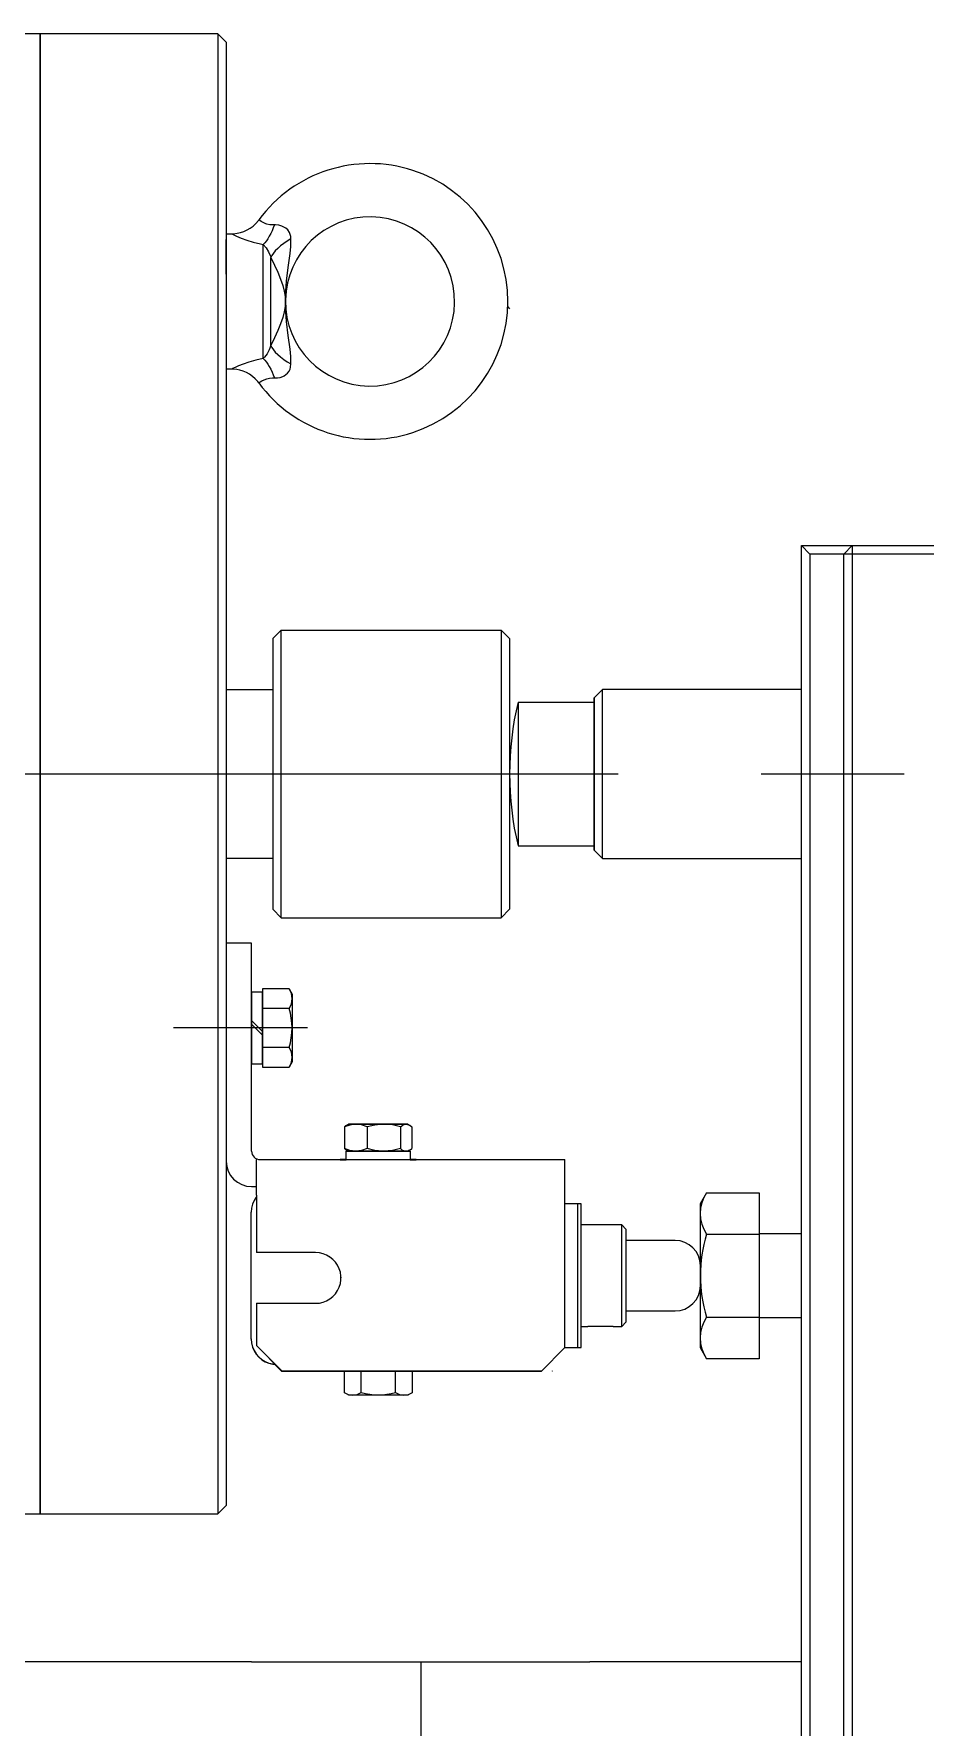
# Model space of a CAD drawing. Extents: x 4154 to 4364, y 2392 to 2546.
# Drawn here: x 4213.46 to 4221.76, y 2457.64 to 2473.43 of the extents above; entities that cross this region are included whole.
import ezdxf

# ---------------------------------------------------------------- set-up
doc = ezdxf.new("R2010")
doc.units = 0
doc.header["$LTSCALE"] = 1.5
doc.header["$MEASUREMENT"] = 0
doc.linetypes.add('CENTER', pattern=[10.16, 6.35, -1.27, 1.27, -1.27])
doc.layers.get('0').update_dxf_attribs({"color": 2})
doc.layers.add('SL', color=7, linetype='Continuous')

msp = doc.modelspace()

# ---------------------------------------------------------------- linework, layer by layer
at = {"color": 7, "linetype": 'Continuous', "lineweight": 15}
for p, q in [((4213.51479, 2473.42722), (4211.38607, 2473.42722)), ((4215.17045, 2473.42722), (4213.51479, 2473.42722)), ((4213.51479, 2466.5286), (4213.51479, 2473.42722)), ((4213.51479, 2473.42722), (4213.51479, 2459.62999)), ((4215.2493, 2473.34838), (4215.17045, 2473.42722)), ((4215.17045, 2473.42722), (4215.17045, 2459.62999)), ((4215.2493, 2473.34838), (4215.2493, 2459.70883)), ((4215.49949, 2471.63571), (4215.52635, 2471.66066)), ((4215.52635, 2471.66066), (4215.5496, 2471.68784)), ((4215.5496, 2471.68784), (4215.55281, 2471.69258)), ((4215.55447, 2471.69142), (4215.55364, 2471.69202)), ((4215.56135, 2471.68646), (4215.55447, 2471.69142)), ((4215.57411, 2471.67818), (4215.56135, 2471.68646)), ((4215.59326, 2471.66766), (4215.57411, 2471.67818)), ((4215.61897, 2471.65708), (4215.59326, 2471.66766)), ((4215.62813, 2471.65422), (4215.61897, 2471.65708)), ((4215.65436, 2471.64849), (4215.62813, 2471.65422)), ((4215.68358, 2471.64583), (4215.65436, 2471.64849)), ((4215.69869, 2471.64587), (4215.68358, 2471.64583)), ((4215.69869, 2471.64587), (4215.68801, 2471.6177)), ((4215.71014, 2471.6459), (4215.69869, 2471.64587)), ((4215.73924, 2471.64296), (4215.71014, 2471.6459)), ((4215.2493, 2471.56353), (4215.29952, 2471.56353)), ((4215.2493, 2471.1858), (4215.2493, 2471.51056)), ((4215.29952, 2471.56311), (4215.29907, 2471.56334)), ((4215.29907, 2471.56334), (4215.30191, 2471.56194)), ((4215.29951, 2471.56391), (4215.31876, 2471.56416)), ((4215.30191, 2471.56194), (4215.31319, 2471.55646)), ((4215.31319, 2471.55646), (4215.33194, 2471.54768)), ((4215.31876, 2471.56416), (4215.35082, 2471.56786)), ((4215.33194, 2471.54768), (4215.34591, 2471.54138)), ((4215.34591, 2471.54138), (4215.38886, 2471.52336)), ((4215.35082, 2471.56786), (4215.38271, 2471.57492)), ((4215.38271, 2471.57492), (4215.41394, 2471.58534)), ((4215.38886, 2471.52336), (4215.44157, 2471.5039)), ((4215.41394, 2471.58534), (4215.44408, 2471.59904)), ((4215.44157, 2471.5039), (4215.50194, 2471.48523)), ((4215.44408, 2471.59904), (4215.47272, 2471.61589)), ((4215.47272, 2471.61589), (4215.49949, 2471.63571)), ((4215.62371, 2471.49759), (4215.60953, 2471.47931)), ((4215.63763, 2471.51806), (4215.62371, 2471.49759)), ((4215.65114, 2471.54053), (4215.63763, 2471.51806)), ((4215.66412, 2471.56478), (4215.65114, 2471.54053)), ((4215.67645, 2471.59059), (4215.66412, 2471.56478)), ((4215.68801, 2471.6177), (4215.67645, 2471.59059)), ((4215.76801, 2471.63528), (4215.73924, 2471.64296)), ((4215.7876, 2471.62662), (4215.76801, 2471.63528)), ((4215.81778, 2471.49433), (4215.78522, 2471.47241)), ((4215.80658, 2471.61447), (4215.7876, 2471.62662)), ((4215.82315, 2471.59922), (4215.80658, 2471.61447)), ((4215.85264, 2471.51527), (4215.81778, 2471.49433)), ((4215.84009, 2471.57409), (4215.82315, 2471.59922)), ((4215.85098, 2471.53819), (4215.84009, 2471.57409)), ((4215.85056, 2471.4462), (4215.85264, 2471.51527)), ((4215.85264, 2471.51527), (4215.85098, 2471.53819)), ((4215.50194, 2471.48523), (4215.56764, 2471.46899)), ((4215.56764, 2471.46899), (4215.59521, 2471.46339)), ((4215.60953, 2471.47931), (4215.59521, 2471.46339)), ((4215.59521, 2470.4022), (4215.59521, 2471.46339)), ((4215.59521, 2471.46339), (4215.62124, 2471.43368)), ((4215.62124, 2471.43368), (4215.64484, 2471.39638)), ((4215.64484, 2471.39638), (4215.66242, 2471.35502)), ((4215.66242, 2471.35502), (4215.66611, 2471.34223)), ((4215.67495, 2471.36183), (4215.66611, 2471.34223)), ((4215.66611, 2470.52336), (4215.66611, 2471.34223)), ((4215.66611, 2471.34223), (4215.70003, 2471.27117)), ((4215.68859, 2471.38277), (4215.67495, 2471.36183)), ((4215.70679, 2471.40469), (4215.68859, 2471.38277)), ((4215.72923, 2471.42719), (4215.70679, 2471.40469)), ((4215.75553, 2471.4499), (4215.72923, 2471.42719)), ((4215.78522, 2471.47241), (4215.75553, 2471.4499)), ((4215.82796, 2471.24948), (4215.84467, 2471.37854)), ((4215.84467, 2471.37854), (4215.85056, 2471.4462)), ((4215.70003, 2471.27117), (4215.72987, 2471.20462)), ((4215.72987, 2471.20462), (4215.75566, 2471.14108)), ((4215.81157, 2471.12091), (4215.82796, 2471.24948)), ((4215.75566, 2471.14108), (4215.77597, 2471.08234)), ((4215.77597, 2471.08234), (4215.79041, 2471.02799)), ((4215.79041, 2471.02799), (4215.79843, 2470.98016)), ((4215.80119, 2470.93478), (4215.80401, 2471.02927)), ((4215.80401, 2471.02927), (4215.81157, 2471.12091)), ((4215.79843, 2470.88543), (4215.79041, 2470.8376)), ((4215.79843, 2470.98016), (4215.80111, 2470.94079)), ((4215.80111, 2470.9248), (4215.79843, 2470.88543)), ((4215.80111, 2470.94079), (4215.80118, 2470.93349)), ((4215.80118, 2470.9321), (4215.80111, 2470.9248)), ((4215.80118, 2470.93279), (4215.80119, 2470.93478)), ((4215.80118, 2470.93349), (4215.80118, 2470.93279)), ((4215.80118, 2470.93279), (4215.80118, 2470.9321)), ((4215.80119, 2470.93081), (4215.80118, 2470.93279)), ((4215.80401, 2470.83632), (4215.80119, 2470.93081)), ((4217.87369, 2470.88166), (4217.89048, 2470.86488)), ((4215.75566, 2470.72451), (4215.72987, 2470.66097)), ((4215.77597, 2470.78324), (4215.75566, 2470.72451)), ((4215.79041, 2470.8376), (4215.77597, 2470.78324)), ((4215.81157, 2470.74468), (4215.80401, 2470.83632)), ((4215.82796, 2470.6161), (4215.81157, 2470.74468)), ((4215.70003, 2470.59441), (4215.66611, 2470.52336)), ((4215.72987, 2470.66097), (4215.70003, 2470.59441)), ((4215.84467, 2470.48704), (4215.82796, 2470.6161)), ((4215.52477, 2470.38646), (4215.45944, 2470.36761)), ((4215.59521, 2470.4022), (4215.52477, 2470.38646)), ((4215.60538, 2470.41262), (4215.59521, 2470.4022)), ((4215.59521, 2470.4022), (4215.60953, 2470.38628)), ((4215.62961, 2470.44376), (4215.60538, 2470.41262)), ((4215.60953, 2470.38628), (4215.62371, 2470.368)), ((4215.65075, 2470.48102), (4215.62961, 2470.44376)), ((4215.66611, 2470.52336), (4215.65075, 2470.48102)), ((4215.66611, 2470.52336), (4215.67495, 2470.50376)), ((4215.67495, 2470.50376), (4215.68859, 2470.48282)), ((4215.68859, 2470.48282), (4215.70679, 2470.4609)), ((4215.70679, 2470.4609), (4215.72923, 2470.43839)), ((4215.72923, 2470.43839), (4215.75553, 2470.41569)), ((4215.75553, 2470.41569), (4215.78522, 2470.39318)), ((4215.78522, 2470.39318), (4215.81778, 2470.37126)), ((4215.85056, 2470.41939), (4215.84467, 2470.48704)), ((4215.85264, 2470.35032), (4215.85056, 2470.41939)), ((4215.29952, 2470.30206), (4215.2493, 2470.30206)), ((4215.31758, 2470.3015), (4215.29951, 2470.30175)), ((4215.30049, 2470.30296), (4215.29952, 2470.30247)), ((4215.30929, 2470.30724), (4215.30049, 2470.30296)), ((4215.33143, 2470.31767), (4215.30929, 2470.30724)), ((4215.34726, 2470.2983), (4215.31758, 2470.3015)), ((4215.36393, 2470.33202), (4215.33143, 2470.31767)), ((4215.37729, 2470.29211), (4215.34726, 2470.2983)), ((4215.40789, 2470.34959), (4215.36393, 2470.33202)), ((4215.40731, 2470.28277), (4215.37729, 2470.29211)), ((4215.43693, 2470.27015), (4215.40731, 2470.28277)), ((4215.45944, 2470.36761), (4215.40789, 2470.34959)), ((4215.46576, 2470.25418), (4215.43693, 2470.27015)), ((4215.49337, 2470.2348), (4215.46576, 2470.25418)), ((4215.51934, 2470.21202), (4215.49337, 2470.2348)), ((4215.62371, 2470.368), (4215.63763, 2470.34752)), ((4215.63763, 2470.34752), (4215.65114, 2470.32506)), ((4215.65114, 2470.32506), (4215.66412, 2470.3008)), ((4215.66412, 2470.3008), (4215.67645, 2470.275)), ((4215.67645, 2470.275), (4215.68801, 2470.24789)), ((4215.68801, 2470.24789), (4215.69869, 2470.21972)), ((4215.7265, 2470.22079), (4215.75128, 2470.22521)), ((4215.75128, 2470.22521), (4215.77553, 2470.23326)), ((4215.77553, 2470.23326), (4215.78876, 2470.23959)), ((4215.78876, 2470.23959), (4215.82059, 2470.2636)), ((4215.81778, 2470.37126), (4215.85264, 2470.35032)), ((4215.82059, 2470.2636), (4215.83463, 2470.28166)), ((4215.83463, 2470.28166), (4215.84399, 2470.3005)), ((4215.84399, 2470.3005), (4215.84979, 2470.32053)), ((4215.84979, 2470.32053), (4215.85264, 2470.35032)), ((4215.54322, 2470.18585), (4215.51934, 2470.21202)), ((4215.55263, 2470.17284), (4215.54322, 2470.18585)), ((4215.5533, 2470.17333), (4215.55773, 2470.17654)), ((4215.55364, 2470.17357), (4215.5533, 2470.17333)), ((4215.55773, 2470.17654), (4215.56731, 2470.18314)), ((4215.56731, 2470.18314), (4215.58232, 2470.1922)), ((4215.58232, 2470.1922), (4215.60229, 2470.20208)), ((4215.60229, 2470.20208), (4215.62772, 2470.21126)), ((4215.62772, 2470.21126), (4215.65231, 2470.21678)), ((4215.65231, 2470.21678), (4215.67962, 2470.21962)), ((4215.67962, 2470.21962), (4215.69869, 2470.21972)), ((4215.69869, 2470.21972), (4215.7265, 2470.22079)), ((4215.68292, 2467.79007), (4215.76176, 2467.86891)), ((4215.76176, 2465.1883), (4215.76176, 2467.86891)), ((4215.76176, 2467.86891), (4217.81164, 2467.86891)), ((4217.81164, 2467.86891), (4217.81164, 2465.1883)), ((4215.68292, 2467.79007), (4215.68292, 2465.26714)), ((4217.89048, 2467.79007), (4217.89048, 2465.26714)), ((4215.2493, 2467.31702), (4215.68292, 2467.31702)), ((4215.2493, 2467.31702), (4215.68292, 2467.31702)), ((4217.89048, 2467.23818), (4217.89048, 2465.81903)), ((4218.75774, 2467.31702), (4218.67889, 2467.23818)), ((4218.67889, 2467.23818), (4218.67889, 2465.81903)), ((4218.75774, 2465.74019), (4218.75774, 2467.31702)), ((4217.96932, 2467.19875), (4218.67889, 2467.19875)), ((4217.96932, 2467.19875), (4217.96932, 2465.85845)), ((4213.51479, 2459.62999), (4213.51479, 2466.5286)), ((4217.96932, 2465.85845), (4218.67889, 2465.85845)), ((4218.75774, 2465.74019), (4218.67889, 2465.81903)), ((4215.68292, 2465.74019), (4215.2493, 2465.74019)), ((4215.68292, 2465.74019), (4215.2493, 2465.74019)), ((4215.76176, 2465.1883), (4215.68292, 2465.26714)), ((4215.76176, 2465.1883), (4217.81164, 2465.1883)), ((4217.89048, 2465.26714), (4217.81164, 2465.1883)), ((4215.48582, 2464.95211), (4215.2493, 2464.95211)), ((4215.48582, 2463.01258), (4215.48582, 2464.95211)), ((4215.58831, 2464.4955), (4215.48582, 2464.4955)), ((4215.48582, 2464.4955), (4215.48582, 2463.82534)), ((4215.58831, 2464.52458), (4215.58831, 2463.79626)), ((4215.83607, 2464.52458), (4215.58831, 2464.52458)), ((4215.58831, 2463.82534), (4215.58831, 2464.4955)), ((4215.83607, 2464.52458), (4215.86426, 2464.47578)), ((4215.86426, 2464.47578), (4215.86426, 2463.84505)), ((4215.58831, 2464.12625), (4215.48582, 2464.22875)), ((4215.83607, 2464.34251), (4215.58831, 2464.34251)), ((4215.58831, 2464.09209), (4215.48582, 2464.19458)), ((4215.83607, 2463.97833), (4215.58831, 2463.97833)), ((4215.48582, 2463.82534), (4215.58831, 2463.82534)), ((4215.58831, 2463.79626), (4215.83607, 2463.79626)), ((4215.86426, 2463.84505), (4215.83607, 2463.79626)), ((4216.40119, 2463.25588), (4216.35273, 2463.23873)), ((4216.35273, 2463.24027), (4216.36585, 2463.25069)), ((4216.35273, 2463.23873), (4216.36585, 2463.24921)), ((4216.35273, 2463.23873), (4216.35273, 2463.03573)), ((4216.36585, 2463.25069), (4216.385, 2463.26109)), ((4216.36585, 2463.24921), (4216.37396, 2463.25365)), ((4216.37353, 2463.2556), (4216.38958, 2463.26487)), ((4216.37378, 2463.2543), (4216.38958, 2463.26342)), ((4216.385, 2463.26109), (4216.3858, 2463.26124)), ((4216.39009, 2463.26488), (4216.39464, 2463.26491)), ((4216.39026, 2463.26485), (4216.39009, 2463.26488)), ((4216.39009, 2463.26341), (4216.39026, 2463.26344)), ((4216.39464, 2463.26339), (4216.39009, 2463.26341)), ((4216.39514, 2463.26483), (4216.39026, 2463.26485)), ((4216.39026, 2463.26344), (4216.39514, 2463.26346)), ((4216.39464, 2463.26491), (4216.40382, 2463.26493)), ((4216.40382, 2463.26336), (4216.39464, 2463.26339)), ((4216.40464, 2463.2648), (4216.39514, 2463.26483)), ((4216.39514, 2463.26346), (4216.40464, 2463.26349)), ((4216.39756, 2463.26347), (4216.40464, 2463.2648)), ((4216.4498, 2463.26317), (4216.40119, 2463.25588)), ((4216.40382, 2463.26493), (4216.41748, 2463.26496)), ((4216.41748, 2463.26334), (4216.40382, 2463.26336)), ((4216.40464, 2463.2648), (4216.41391, 2463.2635)), ((4216.4186, 2463.26478), (4216.40464, 2463.2648)), ((4216.40464, 2463.26349), (4216.4186, 2463.26351)), ((4216.41748, 2463.26496), (4216.43539, 2463.26498)), ((4216.43539, 2463.26331), (4216.41748, 2463.26334)), ((4216.4368, 2463.26476), (4216.4186, 2463.26478)), ((4216.4186, 2463.26351), (4216.4368, 2463.26353)), ((4216.43539, 2463.26498), (4216.45723, 2463.265)), ((4216.45723, 2463.26329), (4216.43539, 2463.26331)), ((4216.4589, 2463.26474), (4216.4368, 2463.26476)), ((4216.4368, 2463.26353), (4216.4589, 2463.26356)), ((4216.45723, 2463.26329), (4216.4498, 2463.26317)), ((4216.45723, 2463.265), (4216.48263, 2463.26502)), ((4216.48263, 2463.26327), (4216.45723, 2463.26329)), ((4216.51053, 2463.25648), (4216.45723, 2463.26329)), ((4216.48454, 2463.26472), (4216.4589, 2463.26474)), ((4216.4589, 2463.26356), (4216.48454, 2463.26357)), ((4216.48263, 2463.26502), (4216.51117, 2463.26503)), ((4216.51117, 2463.26326), (4216.48263, 2463.26327)), ((4216.51328, 2463.2647), (4216.48454, 2463.26472)), ((4216.48454, 2463.26357), (4216.51328, 2463.26359)), ((4216.50796, 2463.26487), (4216.51173, 2463.26489)), ((4216.50955, 2463.26485), (4216.50796, 2463.26487)), ((4216.50796, 2463.26342), (4216.50955, 2463.26344)), ((4216.51173, 2463.2634), (4216.50796, 2463.26342)), ((4216.50912, 2463.26488), (4216.5081, 2463.26486)), ((4216.5081, 2463.26486), (4216.51244, 2463.26484)), ((4216.51244, 2463.26345), (4216.5081, 2463.26343)), ((4216.5081, 2463.26343), (4216.50912, 2463.26341)), ((4216.51547, 2463.2649), (4216.50912, 2463.26488)), ((4216.50912, 2463.26341), (4216.51547, 2463.26339)), ((4216.51645, 2463.26483), (4216.50955, 2463.26485)), ((4216.50955, 2463.26344), (4216.51645, 2463.26346)), ((4216.56172, 2463.23856), (4216.51053, 2463.25648)), ((4216.51117, 2463.26503), (4216.54234, 2463.26505)), ((4216.54234, 2463.26325), (4216.51117, 2463.26326)), ((4216.51173, 2463.26489), (4216.52075, 2463.26491)), ((4216.52075, 2463.26338), (4216.51173, 2463.2634)), ((4216.51244, 2463.26484), (4216.522, 2463.26482)), ((4216.522, 2463.26347), (4216.51244, 2463.26345)), ((4216.54462, 2463.26469), (4216.51328, 2463.2647)), ((4216.51328, 2463.26359), (4216.54462, 2463.2636)), ((4216.52693, 2463.26492), (4216.51547, 2463.2649)), ((4216.51547, 2463.26339), (4216.52693, 2463.26337)), ((4216.52843, 2463.26481), (4216.51645, 2463.26483)), ((4216.51645, 2463.26346), (4216.52843, 2463.26348)), ((4216.52075, 2463.26491), (4216.53469, 2463.26493)), ((4216.53469, 2463.26336), (4216.52075, 2463.26338)), ((4216.522, 2463.26482), (4216.53644, 2463.2648)), ((4216.53644, 2463.26349), (4216.522, 2463.26347)), ((4216.5431, 2463.26494), (4216.52693, 2463.26492)), ((4216.52693, 2463.26337), (4216.5431, 2463.26335)), ((4216.54507, 2463.2648), (4216.52843, 2463.26481)), ((4216.52843, 2463.26348), (4216.54507, 2463.2635)), ((4216.53469, 2463.26493), (4216.55309, 2463.26495)), ((4216.55309, 2463.26334), (4216.53469, 2463.26336)), ((4216.53644, 2463.2648), (4216.55528, 2463.26479)), ((4216.55528, 2463.2635), (4216.53644, 2463.26349)), ((4216.54234, 2463.26505), (4216.57563, 2463.26506)), ((4216.57563, 2463.26324), (4216.54234, 2463.26325)), ((4216.56345, 2463.26496), (4216.5431, 2463.26494)), ((4216.5431, 2463.26335), (4216.56345, 2463.26334)), ((4216.57803, 2463.26468), (4216.54462, 2463.26469)), ((4216.54462, 2463.2636), (4216.57803, 2463.26361)), ((4216.56582, 2463.26478), (4216.54507, 2463.2648)), ((4216.54507, 2463.2635), (4216.56582, 2463.26351)), ((4216.55309, 2463.26495), (4216.57532, 2463.26496)), ((4216.57532, 2463.26333), (4216.55309, 2463.26334)), ((4216.55528, 2463.26479), (4216.57787, 2463.26477)), ((4216.57787, 2463.26352), (4216.55528, 2463.2635)), ((4216.63425, 2463.25576), (4216.56172, 2463.23856)), ((4216.56172, 2463.23856), (4216.56172, 2463.03556)), ((4216.58727, 2463.26497), (4216.56345, 2463.26496)), ((4216.56345, 2463.26334), (4216.58727, 2463.26332)), ((4216.58997, 2463.26477), (4216.56582, 2463.26478)), ((4216.56582, 2463.26351), (4216.58997, 2463.26352)), ((4216.57532, 2463.26496), (4216.60062, 2463.26497)), ((4216.60062, 2463.26332), (4216.57532, 2463.26333)), ((4216.57563, 2463.26506), (4216.61045, 2463.26506)), ((4216.61045, 2463.26323), (4216.57563, 2463.26324)), ((4216.57787, 2463.26477), (4216.60344, 2463.26476)), ((4216.60344, 2463.26353), (4216.57787, 2463.26352)), ((4216.61294, 2463.26467), (4216.57803, 2463.26468)), ((4216.57803, 2463.26361), (4216.61294, 2463.26362)), ((4216.61376, 2463.26498), (4216.58727, 2463.26497)), ((4216.58727, 2463.26332), (4216.61376, 2463.26332)), ((4216.61668, 2463.26476), (4216.58997, 2463.26477)), ((4216.58997, 2463.26352), (4216.61668, 2463.26353)), ((4216.59699, 2463.26332), (4216.61294, 2463.26467)), ((4216.60062, 2463.26497), (4216.62813, 2463.26498)), ((4216.62813, 2463.26331), (4216.60062, 2463.26332)), ((4216.60344, 2463.26476), (4216.63114, 2463.26476)), ((4216.63114, 2463.26353), (4216.60344, 2463.26353)), ((4216.61045, 2463.26506), (4216.64621, 2463.26507)), ((4216.64621, 2463.26322), (4216.61045, 2463.26323)), ((4216.64875, 2463.26467), (4216.61294, 2463.26467)), ((4216.61294, 2463.26467), (4216.62405, 2463.26454)), ((4216.61294, 2463.26362), (4216.64875, 2463.26362)), ((4216.64201, 2463.26498), (4216.61376, 2463.26498)), ((4216.61376, 2463.26332), (4216.64201, 2463.26331)), ((4216.64506, 2463.26476), (4216.61668, 2463.26476)), ((4216.61668, 2463.26353), (4216.64506, 2463.26354)), ((4216.62405, 2463.26454), (4216.63621, 2463.26331)), ((4216.62813, 2463.26498), (4216.65691, 2463.26498)), ((4216.65691, 2463.26331), (4216.62813, 2463.26331)), ((4216.63114, 2463.26476), (4216.66, 2463.26476)), ((4216.66, 2463.26354), (4216.63114, 2463.26353)), ((4216.707, 2463.26309), (4216.63425, 2463.25576)), ((4216.67106, 2463.26498), (4216.64201, 2463.26498)), ((4216.64201, 2463.26331), (4216.67106, 2463.26331)), ((4216.67414, 2463.26476), (4216.64506, 2463.26476)), ((4216.64506, 2463.26354), (4216.67414, 2463.26354)), ((4216.64621, 2463.26507), (4216.68231, 2463.26507)), ((4216.68231, 2463.26322), (4216.64621, 2463.26322)), ((4216.68484, 2463.26467), (4216.64875, 2463.26467)), ((4216.64875, 2463.26362), (4216.68484, 2463.26362)), ((4216.65691, 2463.26498), (4216.68599, 2463.26498)), ((4216.68599, 2463.26331), (4216.65691, 2463.26331)), ((4216.66, 2463.26476), (4216.68905, 2463.26476)), ((4216.68905, 2463.26354), (4216.66, 2463.26354)), ((4216.69992, 2463.26498), (4216.67106, 2463.26498)), ((4216.67106, 2463.26331), (4216.69992, 2463.26331)), ((4216.70292, 2463.26476), (4216.67414, 2463.26476)), ((4216.67414, 2463.26354), (4216.70292, 2463.26353)), ((4216.68231, 2463.26507), (4216.71812, 2463.26506)), ((4216.71812, 2463.26323), (4216.68231, 2463.26322)), ((4216.72061, 2463.26467), (4216.68484, 2463.26467)), ((4216.68484, 2463.26362), (4216.72061, 2463.26362)), ((4216.68599, 2463.26498), (4216.71437, 2463.26498)), ((4216.71437, 2463.26332), (4216.68599, 2463.26331)), ((4216.68905, 2463.26476), (4216.7173, 2463.26476)), ((4216.7173, 2463.26353), (4216.68905, 2463.26354)), ((4216.72761, 2463.26497), (4216.69992, 2463.26498)), ((4216.69992, 2463.26331), (4216.72761, 2463.26332)), ((4216.73044, 2463.26477), (4216.70292, 2463.26476)), ((4216.70292, 2463.26353), (4216.73044, 2463.26353)), ((4216.71812, 2463.26323), (4216.707, 2463.26309)), ((4216.71437, 2463.26498), (4216.74109, 2463.26497)), ((4216.74109, 2463.26332), (4216.71437, 2463.26332)), ((4216.7173, 2463.26476), (4216.74378, 2463.26477)), ((4216.74378, 2463.26352), (4216.7173, 2463.26353)), ((4216.71812, 2463.26506), (4216.75302, 2463.26506)), ((4216.79789, 2463.25647), (4216.71812, 2463.26323)), ((4216.75302, 2463.26323), (4216.71812, 2463.26323)), ((4216.75543, 2463.26468), (4216.72061, 2463.26467)), ((4216.72061, 2463.26362), (4216.75543, 2463.26361)), ((4216.75319, 2463.26496), (4216.72761, 2463.26497)), ((4216.72761, 2463.26332), (4216.75319, 2463.26333)), ((4216.75574, 2463.26478), (4216.73044, 2463.26477)), ((4216.73044, 2463.26353), (4216.75574, 2463.26352)), ((4216.74109, 2463.26497), (4216.76523, 2463.26496)), ((4216.76523, 2463.26334), (4216.74109, 2463.26332)), ((4216.74378, 2463.26477), (4216.76761, 2463.26478)), ((4216.76761, 2463.26351), (4216.74378, 2463.26352)), ((4216.75302, 2463.26506), (4216.78644, 2463.26505)), ((4216.78644, 2463.26324), (4216.75302, 2463.26323)), ((4216.77578, 2463.26495), (4216.75319, 2463.26496)), ((4216.75319, 2463.26333), (4216.77578, 2463.26334)), ((4216.78871, 2463.26469), (4216.75543, 2463.26468)), ((4216.75543, 2463.26361), (4216.78871, 2463.2636)), ((4216.77796, 2463.26479), (4216.75574, 2463.26478)), ((4216.75574, 2463.26352), (4216.77796, 2463.2635)), ((4216.76523, 2463.26496), (4216.78598, 2463.26494)), ((4216.78598, 2463.26335), (4216.76523, 2463.26334)), ((4216.76761, 2463.26478), (4216.78795, 2463.2648)), ((4216.78795, 2463.2635), (4216.76761, 2463.26351)), ((4216.79462, 2463.26493), (4216.77578, 2463.26495)), ((4216.77578, 2463.26334), (4216.79462, 2463.26336)), ((4216.79636, 2463.26481), (4216.77796, 2463.26479)), ((4216.77796, 2463.2635), (4216.79636, 2463.26349)), ((4216.78598, 2463.26494), (4216.80263, 2463.26493)), ((4216.80263, 2463.26337), (4216.78598, 2463.26335)), ((4216.78644, 2463.26505), (4216.81778, 2463.26503)), ((4216.81778, 2463.26326), (4216.78644, 2463.26324)), ((4216.78795, 2463.2648), (4216.80413, 2463.26481)), ((4216.80413, 2463.26348), (4216.78795, 2463.2635)), ((4216.81989, 2463.2647), (4216.78871, 2463.26469)), ((4216.78871, 2463.2636), (4216.81989, 2463.26359)), ((4216.80906, 2463.26492), (4216.79462, 2463.26493)), ((4216.79462, 2463.26336), (4216.80906, 2463.26338)), ((4216.81031, 2463.26482), (4216.79636, 2463.26481)), ((4216.79636, 2463.26349), (4216.81031, 2463.26347)), ((4216.87451, 2463.2386), (4216.79789, 2463.25647)), ((4216.80263, 2463.26493), (4216.81461, 2463.26491)), ((4216.81461, 2463.26339), (4216.80263, 2463.26337)), ((4216.80413, 2463.26481), (4216.81558, 2463.26483)), ((4216.81558, 2463.26346), (4216.80413, 2463.26348)), ((4216.81861, 2463.2649), (4216.80906, 2463.26492)), ((4216.80906, 2463.26338), (4216.81861, 2463.2634)), ((4216.81932, 2463.26484), (4216.81031, 2463.26482)), ((4216.81031, 2463.26347), (4216.81932, 2463.26345)), ((4216.81461, 2463.26491), (4216.82151, 2463.26489)), ((4216.82151, 2463.26341), (4216.81461, 2463.26339)), ((4216.81558, 2463.26483), (4216.82193, 2463.26485)), ((4216.82193, 2463.26344), (4216.81558, 2463.26346)), ((4216.81778, 2463.26503), (4216.84651, 2463.26502)), ((4216.84651, 2463.26327), (4216.81778, 2463.26326)), ((4216.82295, 2463.26488), (4216.81861, 2463.2649)), ((4216.81861, 2463.2634), (4216.82295, 2463.26342)), ((4216.8231, 2463.26486), (4216.81932, 2463.26484)), ((4216.81932, 2463.26345), (4216.8231, 2463.26343)), ((4216.84842, 2463.26472), (4216.81989, 2463.2647)), ((4216.81989, 2463.26359), (4216.84842, 2463.26357)), ((4216.82151, 2463.26489), (4216.8231, 2463.26486)), ((4216.8231, 2463.26343), (4216.82151, 2463.26341)), ((4216.82193, 2463.26485), (4216.82295, 2463.26488)), ((4216.82295, 2463.26342), (4216.82193, 2463.26344)), ((4216.84651, 2463.26502), (4216.87216, 2463.265)), ((4216.87216, 2463.26329), (4216.84651, 2463.26327)), ((4216.87383, 2463.26474), (4216.84842, 2463.26472)), ((4216.84842, 2463.26357), (4216.87383, 2463.26355)), ((4216.86461, 2463.26356), (4216.87383, 2463.26474)), ((4216.87216, 2463.265), (4216.89426, 2463.26498)), ((4216.89426, 2463.26331), (4216.87216, 2463.26329)), ((4216.89567, 2463.26476), (4216.87383, 2463.26474)), ((4216.87383, 2463.26474), (4216.88125, 2463.26461)), ((4216.89567, 2463.26353), (4216.87383, 2463.26355)), ((4216.87451, 2463.2386), (4216.88763, 2463.24908)), ((4216.87451, 2463.2386), (4216.87451, 2463.0356)), ((4216.88125, 2463.26461), (4216.8884, 2463.26354)), ((4216.88763, 2463.24908), (4216.90677, 2463.25956)), ((4216.89426, 2463.26498), (4216.91245, 2463.26496)), ((4216.91245, 2463.26333), (4216.89426, 2463.26331)), ((4216.91357, 2463.26478), (4216.89567, 2463.26476)), ((4216.91357, 2463.26351), (4216.89567, 2463.26353)), ((4216.90677, 2463.25956), (4216.92642, 2463.26336)), ((4216.91245, 2463.26496), (4216.92642, 2463.26493)), ((4216.92642, 2463.26336), (4216.91245, 2463.26333)), ((4216.92723, 2463.26481), (4216.91357, 2463.26478)), ((4216.92723, 2463.26349), (4216.91357, 2463.26351)), ((4216.92642, 2463.26493), (4216.93592, 2463.26491)), ((4216.92642, 2463.26336), (4216.93592, 2463.26338)), ((4216.92642, 2463.26336), (4216.94054, 2463.26143)), ((4216.93641, 2463.26483), (4216.92723, 2463.26481)), ((4216.93641, 2463.26346), (4216.92723, 2463.26349)), ((4216.93592, 2463.26491), (4216.9408, 2463.26488)), ((4216.93592, 2463.26338), (4216.9408, 2463.26341)), ((4216.94096, 2463.26486), (4216.93641, 2463.26483)), ((4216.94096, 2463.26344), (4216.93641, 2463.26346)), ((4216.94054, 2463.26143), (4216.95952, 2463.25297)), ((4216.9408, 2463.26488), (4216.94096, 2463.26486)), ((4216.9408, 2463.26341), (4216.94096, 2463.26344)), ((4216.94147, 2463.26487), (4216.95727, 2463.25575)), ((4216.94147, 2463.26342), (4216.95752, 2463.25416)), ((4216.95952, 2463.25297), (4216.97832, 2463.23882)), ((4216.97832, 2463.23882), (4216.97832, 2463.03582)), ((4216.40119, 2463.01851), (4216.35273, 2463.03573)), ((4216.35273, 2463.03573), (4216.36585, 2463.02531)), ((4216.36585, 2463.02531), (4216.37371, 2463.02104)), ((4216.36593, 2463.01113), (4216.36593, 2463.01258)), ((4216.36593, 2462.93229), (4216.36593, 2463.01113)), ((4216.37071, 2463.01262), (4216.36624, 2463.01259)), ((4216.36624, 2463.01259), (4216.36707, 2463.01256)), ((4216.36624, 2463.01112), (4216.36707, 2463.01115)), ((4216.37071, 2463.01109), (4216.36624, 2463.01112)), ((4216.36707, 2463.01256), (4216.37319, 2463.01253)), ((4216.36707, 2463.01115), (4216.37319, 2463.01118)), ((4216.3804, 2463.01264), (4216.37071, 2463.01262)), ((4216.3804, 2463.01106), (4216.37071, 2463.01109)), ((4216.37319, 2463.01253), (4216.38448, 2463.0125)), ((4216.37319, 2463.01118), (4216.38448, 2463.01121)), ((4216.38958, 2463.01113), (4216.37353, 2463.0204)), ((4216.38694, 2463.01266), (4216.3804, 2463.01264)), ((4216.39514, 2463.01104), (4216.3804, 2463.01106)), ((4216.38448, 2463.0125), (4216.38722, 2463.0125)), ((4216.38448, 2463.01121), (4216.38944, 2463.01122)), ((4216.38958, 2463.01113), (4216.39009, 2463.01112)), ((4216.39009, 2463.01112), (4216.39464, 2463.01109)), ((4216.39464, 2463.01109), (4216.40382, 2463.01107)), ((4216.41467, 2463.01101), (4216.39514, 2463.01104)), ((4216.4498, 2463.01114), (4216.40119, 2463.01851)), ((4216.40382, 2463.01107), (4216.41748, 2463.01104)), ((4216.43864, 2463.01099), (4216.41467, 2463.01101)), ((4216.41748, 2463.01104), (4216.43539, 2463.01102)), ((4216.43539, 2463.01102), (4216.45723, 2463.011)), ((4216.46663, 2463.01097), (4216.43864, 2463.01099)), ((4216.45723, 2463.011), (4216.4498, 2463.01114)), ((4216.51053, 2463.01772), (4216.45723, 2463.011)), ((4216.45723, 2463.011), (4216.48263, 2463.01098)), ((4216.49814, 2463.01095), (4216.46663, 2463.01097)), ((4216.48263, 2463.01098), (4216.51117, 2463.01097)), ((4216.53262, 2463.01094), (4216.49814, 2463.01095)), ((4216.56172, 2463.03556), (4216.51053, 2463.01772)), ((4216.51117, 2463.01097), (4216.54234, 2463.01095)), ((4216.56945, 2463.01093), (4216.53262, 2463.01094)), ((4216.54234, 2463.01095), (4216.57563, 2463.01094)), ((4216.63425, 2463.01839), (4216.56172, 2463.03556)), ((4216.60798, 2463.01092), (4216.56945, 2463.01093)), ((4216.57563, 2463.01094), (4216.61045, 2463.01094)), ((4216.64753, 2463.01092), (4216.60798, 2463.01092)), ((4216.61045, 2463.01094), (4216.64621, 2463.01093)), ((4216.707, 2463.01107), (4216.63425, 2463.01839)), ((4216.64621, 2463.01093), (4216.68231, 2463.01093)), ((4216.6874, 2463.01092), (4216.64753, 2463.01092)), ((4216.68231, 2463.01093), (4216.71812, 2463.01094)), ((4216.72688, 2463.01092), (4216.6874, 2463.01092)), ((4216.71812, 2463.01094), (4216.707, 2463.01107)), ((4216.79789, 2463.01771), (4216.71812, 2463.01094)), ((4216.71812, 2463.01094), (4216.75302, 2463.01094)), ((4216.76528, 2463.01093), (4216.72688, 2463.01092)), ((4216.75302, 2463.01094), (4216.78644, 2463.01095)), ((4216.8019, 2463.01094), (4216.76528, 2463.01093)), ((4216.78644, 2463.01095), (4216.81778, 2463.01097)), ((4216.87451, 2463.0356), (4216.79789, 2463.01771)), ((4216.83612, 2463.01095), (4216.8019, 2463.01094)), ((4216.81778, 2463.01097), (4216.84651, 2463.01098)), ((4216.86731, 2463.01097), (4216.83612, 2463.01095)), ((4216.84651, 2463.01098), (4216.87216, 2463.011)), ((4216.89493, 2463.01099), (4216.86731, 2463.01097)), ((4216.87216, 2463.011), (4216.89426, 2463.01102)), ((4216.87451, 2463.0356), (4216.88763, 2463.02518)), ((4216.88763, 2463.02518), (4216.90677, 2463.01478)), ((4216.89426, 2463.01102), (4216.91245, 2463.01104)), ((4216.91848, 2463.01102), (4216.89493, 2463.01099)), ((4216.90677, 2463.01478), (4216.92642, 2463.01107)), ((4216.91245, 2463.01104), (4216.92642, 2463.01107)), ((4216.93756, 2463.01104), (4216.91848, 2463.01102)), ((4216.92642, 2463.01107), (4216.94054, 2463.01305)), ((4216.92642, 2463.01107), (4216.93592, 2463.01109)), ((4216.93592, 2463.01109), (4216.9408, 2463.01112)), ((4216.95182, 2463.01107), (4216.93756, 2463.01104)), ((4216.94054, 2463.01305), (4216.95952, 2463.02159)), ((4216.9408, 2463.01112), (4216.94147, 2463.01113)), ((4216.95727, 2463.02025), (4216.94147, 2463.01113)), ((4216.94147, 2463.01113), (4216.96362, 2463.01115)), ((4216.94162, 2463.01122), (4216.95525, 2463.01119)), ((4216.94162, 2463.01122), (4216.94255, 2463.01121)), ((4216.94255, 2463.01121), (4216.95525, 2463.01119)), ((4216.94384, 2463.0125), (4216.95525, 2463.01252)), ((4216.94384, 2463.0125), (4216.95525, 2463.01252)), ((4216.94394, 2463.01256), (4216.96362, 2463.01255)), ((4216.95182, 2463.01264), (4216.94411, 2463.01266)), ((4216.96101, 2463.01261), (4216.95182, 2463.01264)), ((4216.96101, 2463.0111), (4216.95182, 2463.01107)), ((4216.95525, 2463.01119), (4216.95525, 2463.01252)), ((4216.95525, 2463.01119), (4216.95525, 2463.01119)), ((4216.95952, 2463.02159), (4216.97832, 2463.03582)), ((4216.96496, 2463.01258), (4216.96101, 2463.01261)), ((4216.96496, 2463.01112), (4216.96101, 2463.0111)), ((4216.96362, 2463.01255), (4216.96496, 2463.01258)), ((4216.96362, 2463.01115), (4216.96362, 2463.01255)), ((4216.96362, 2463.01115), (4216.96496, 2463.01112)), ((4216.96512, 2463.01258), (4216.96512, 2463.01113)), ((4216.96512, 2463.01113), (4216.96512, 2462.93229)), ((4215.53104, 2462.60284), (4215.53104, 2462.93374)), ((4215.56466, 2462.93374), (4218.40647, 2462.93374)), ((4216.31074, 2462.93229), (4216.31074, 2462.93374)), ((4216.31074, 2462.93136), (4216.31074, 2462.93229)), ((4216.31134, 2462.93375), (4216.3164, 2462.93378)), ((4216.31144, 2462.93372), (4216.31134, 2462.93375)), ((4216.31134, 2462.93228), (4216.31144, 2462.93231)), ((4216.3164, 2462.93224), (4216.31134, 2462.93228)), ((4216.31671, 2462.93369), (4216.31144, 2462.93372)), ((4216.31144, 2462.93231), (4216.31671, 2462.93234)), ((4216.3164, 2462.93378), (4216.32655, 2462.93381)), ((4216.32655, 2462.93221), (4216.3164, 2462.93224)), ((4216.3164, 2462.93224), (4216.3164, 2462.93224)), ((4216.32706, 2462.93366), (4216.31671, 2462.93369)), ((4216.31671, 2462.93234), (4216.32706, 2462.93237)), ((4216.32655, 2462.93381), (4216.34165, 2462.93384)), ((4216.34165, 2462.93219), (4216.32655, 2462.93221)), ((4216.34235, 2462.93363), (4216.32706, 2462.93366)), ((4216.32706, 2462.93237), (4216.34235, 2462.9324)), ((4216.34165, 2462.93384), (4216.36146, 2462.93387)), ((4216.36146, 2462.93216), (4216.34165, 2462.93219)), ((4216.36236, 2462.9336), (4216.34235, 2462.93363)), ((4216.34235, 2462.9324), (4216.36236, 2462.93242)), ((4216.36146, 2462.93387), (4216.36718, 2462.93387)), ((4216.38572, 2462.93213), (4216.36146, 2462.93216)), ((4216.36593, 2462.9336), (4216.36236, 2462.9336)), ((4216.36236, 2462.93242), (4216.36593, 2462.93243)), ((4216.36624, 2462.93228), (4216.36593, 2462.93229)), ((4216.37071, 2462.93225), (4216.36624, 2462.93228)), ((4216.3804, 2462.93222), (4216.37071, 2462.93225)), ((4216.39514, 2462.9322), (4216.3804, 2462.93222)), ((4216.41405, 2462.93211), (4216.38572, 2462.93213)), ((4216.41467, 2462.93217), (4216.39514, 2462.9322)), ((4216.44605, 2462.93209), (4216.41405, 2462.93211)), ((4216.43864, 2462.93215), (4216.41467, 2462.93217)), ((4216.46663, 2462.93213), (4216.43864, 2462.93215)), ((4216.48125, 2462.93207), (4216.44605, 2462.93209)), ((4216.49814, 2462.93211), (4216.46663, 2462.93213)), ((4216.51913, 2462.93206), (4216.48125, 2462.93207)), ((4216.53262, 2462.9321), (4216.49814, 2462.93211)), ((4216.55916, 2462.93205), (4216.51913, 2462.93206)), ((4216.56945, 2462.93209), (4216.53262, 2462.9321)), ((4216.60073, 2462.93204), (4216.55916, 2462.93205)), ((4216.60798, 2462.93208), (4216.56945, 2462.93209)), ((4216.64325, 2462.93203), (4216.60073, 2462.93204)), ((4216.64753, 2462.93207), (4216.60798, 2462.93208)), ((4216.68609, 2462.93203), (4216.64325, 2462.93203)), ((4216.6874, 2462.93207), (4216.64753, 2462.93207)), ((4216.72863, 2462.93204), (4216.68609, 2462.93203)), ((4216.72688, 2462.93208), (4216.6874, 2462.93207)), ((4216.76528, 2462.93209), (4216.72688, 2462.93208)), ((4216.77025, 2462.93205), (4216.72863, 2462.93204)), ((4216.8019, 2462.9321), (4216.76528, 2462.93209)), ((4216.81035, 2462.93206), (4216.77025, 2462.93205)), ((4216.83612, 2462.93211), (4216.8019, 2462.9321)), ((4216.84833, 2462.93207), (4216.81035, 2462.93206)), ((4216.86731, 2462.93213), (4216.83612, 2462.93211)), ((4216.88365, 2462.93209), (4216.84833, 2462.93207)), ((4216.89493, 2462.93215), (4216.86731, 2462.93213)), ((4216.91579, 2462.93211), (4216.88365, 2462.93209)), ((4216.91848, 2462.93217), (4216.89493, 2462.93215)), ((4216.94428, 2462.93213), (4216.91579, 2462.93211)), ((4216.93756, 2462.9322), (4216.91848, 2462.93217)), ((4216.95182, 2462.93223), (4216.93756, 2462.9322)), ((4216.9687, 2462.93216), (4216.94428, 2462.93213)), ((4216.96101, 2462.93225), (4216.95182, 2462.93223)), ((4216.96496, 2462.93228), (4216.96101, 2462.93225)), ((4216.96512, 2462.93229), (4216.96496, 2462.93228)), ((4216.96512, 2462.93387), (4216.9687, 2462.93387)), ((4216.96959, 2462.9336), (4216.96512, 2462.9336)), ((4216.96512, 2462.93243), (4216.96959, 2462.93242)), ((4216.9687, 2462.93387), (4216.9887, 2462.93384)), ((4216.9887, 2462.93218), (4216.9687, 2462.93216)), ((4216.98941, 2462.93363), (4216.96959, 2462.9336)), ((4216.96959, 2462.93242), (4216.98941, 2462.93239)), ((4216.9887, 2462.93384), (4217.00399, 2462.93381)), ((4217.00399, 2462.93221), (4216.9887, 2462.93218)), ((4217.0045, 2462.93366), (4216.98941, 2462.93363)), ((4216.98941, 2462.93239), (4217.0045, 2462.93237)), ((4217.00399, 2462.93381), (4217.01435, 2462.93378)), ((4217.01435, 2462.93224), (4217.00399, 2462.93221)), ((4217.01466, 2462.93369), (4217.0045, 2462.93366)), ((4217.0045, 2462.93237), (4217.01466, 2462.93234)), ((4217.01435, 2462.93378), (4217.01961, 2462.93375)), ((4217.01961, 2462.93227), (4217.01435, 2462.93224)), ((4217.01972, 2462.93372), (4217.01466, 2462.93369)), ((4217.01466, 2462.93234), (4217.01972, 2462.9323)), ((4217.01961, 2462.93375), (4217.01972, 2462.93372)), ((4217.01972, 2462.9323), (4217.01961, 2462.93227)), ((4217.02031, 2462.93374), (4217.02031, 2462.93229)), ((4217.02031, 2462.93229), (4217.02031, 2462.93136)), ((4218.40647, 2461.18115), (4218.40647, 2462.93374)), ((4215.48582, 2462.68168), (4215.53104, 2462.68168)), ((4215.49448, 2462.51775), (4215.48582, 2462.48166)), ((4215.50869, 2462.55204), (4215.49448, 2462.51775)), ((4215.52808, 2462.58369), (4215.50869, 2462.55204)), ((4215.53104, 2462.58767), (4215.52808, 2462.58369)), ((4215.53104, 2462.60284), (4215.53104, 2462.06672)), ((4218.55772, 2462.52145), (4218.40647, 2462.52145)), ((4218.52701, 2461.18115), (4218.52701, 2462.52145)), ((4218.55772, 2461.18115), (4218.55772, 2462.52145)), ((4219.72645, 2462.62514), (4219.66656, 2462.52145)), ((4219.66656, 2462.52145), (4219.66656, 2461.18115)), ((4219.72645, 2462.62514), (4220.21845, 2462.62514)), ((4220.21845, 2462.62514), (4220.21845, 2461.07746)), ((4215.48582, 2462.48166), (4215.48291, 2462.44466)), ((4215.48291, 2461.26204), (4215.48291, 2462.44466)), ((4218.62079, 2462.32435), (4218.55772, 2462.32435)), ((4218.85732, 2462.32414), (4218.62079, 2462.32414)), ((4218.93616, 2462.32435), (4218.85732, 2462.32435)), ((4218.93616, 2461.37825), (4218.93616, 2462.32435)), ((4218.97558, 2462.28493), (4218.93616, 2462.32435)), ((4218.97558, 2462.28493), (4218.97558, 2461.41767)), ((4219.43286, 2462.18046), (4218.97558, 2462.18046)), ((4219.72645, 2462.23825), (4220.21845, 2462.23825)), ((4220.21845, 2462.24551), (4220.61051, 2462.24551)), ((4215.53104, 2462.06654), (4215.53104, 2462.06672)), ((4216.08293, 2462.06672), (4215.53104, 2462.06672)), ((4216.08293, 2462.06654), (4215.53104, 2462.06654)), ((4216.11818, 2462.06408), (4216.08293, 2462.06672)), ((4216.11818, 2462.0639), (4216.08293, 2462.06654)), ((4216.15265, 2462.05621), (4216.11818, 2462.06408)), ((4216.15265, 2462.05603), (4216.11818, 2462.0639)), ((4216.18555, 2462.0433), (4216.15265, 2462.05621)), ((4216.18555, 2462.04311), (4216.15265, 2462.05603)), ((4216.21617, 2462.02562), (4216.18555, 2462.0433)), ((4216.21617, 2462.02544), (4216.18555, 2462.04311)), ((4216.24381, 2462.00358), (4216.21617, 2462.02562)), ((4216.24381, 2462.0034), (4216.21617, 2462.02544)), ((4216.26785, 2461.97767), (4216.24381, 2462.00358)), ((4216.26785, 2461.97748), (4216.24381, 2462.0034)), ((4216.28776, 2461.94846), (4216.26785, 2461.97767)), ((4216.28776, 2461.94828), (4216.26785, 2461.97748)), ((4216.3031, 2461.91661), (4216.28776, 2461.94846)), ((4216.3031, 2461.91643), (4216.28776, 2461.94828)), ((4216.31352, 2461.88283), (4216.3031, 2461.91661)), ((4216.31352, 2461.88265), (4216.3031, 2461.91643)), ((4216.31879, 2461.84787), (4216.31352, 2461.88283)), ((4216.31879, 2461.84769), (4216.31352, 2461.88265)), ((4219.66938, 2461.75866), (4219.66938, 2461.94394)), ((4216.26785, 2461.68273), (4216.28776, 2461.71193)), ((4216.28776, 2461.71193), (4216.3031, 2461.74378)), ((4216.3031, 2461.74378), (4216.31352, 2461.77756)), ((4216.31352, 2461.77756), (4216.31879, 2461.81252)), ((4216.31879, 2461.81252), (4216.31879, 2461.84787)), ((4216.31945, 2461.83001), (4216.31879, 2461.84769)), ((4215.53104, 2461.59367), (4215.53104, 2461.19946)), ((4215.53104, 2461.59367), (4216.08293, 2461.59367)), ((4216.08293, 2461.59367), (4216.11818, 2461.59631)), ((4216.11818, 2461.59631), (4216.15265, 2461.60418)), ((4216.15265, 2461.60418), (4216.18555, 2461.61709)), ((4216.18555, 2461.61709), (4216.21617, 2461.63477)), ((4216.21617, 2461.63477), (4216.24381, 2461.65681)), ((4216.24381, 2461.65681), (4216.26785, 2461.68273)), ((4218.93616, 2461.37825), (4218.97558, 2461.41767)), ((4218.97558, 2461.52214), (4219.43286, 2461.52214)), ((4219.72645, 2461.46436), (4220.21845, 2461.46436)), ((4220.61051, 2461.45709), (4220.21845, 2461.45709)), ((4215.48291, 2461.25937), (4215.48291, 2461.26204)), ((4215.48291, 2461.26204), (4215.48582, 2461.22504)), ((4215.48291, 2461.25937), (4215.48582, 2461.22237)), ((4218.55772, 2461.37825), (4218.62079, 2461.37825)), ((4218.62079, 2461.37944), (4218.85732, 2461.37944)), ((4218.85732, 2461.37825), (4218.93616, 2461.37825)), ((4215.48582, 2461.22504), (4215.49448, 2461.18895)), ((4215.48582, 2461.22237), (4215.49448, 2461.18628)), ((4215.49448, 2461.18895), (4215.50869, 2461.15466)), ((4215.49448, 2461.18628), (4215.50869, 2461.15199)), ((4215.50869, 2461.15466), (4215.52808, 2461.12301)), ((4215.50869, 2461.15199), (4215.52808, 2461.12034)), ((4215.52808, 2461.12301), (4215.55218, 2461.09479)), ((4215.52808, 2461.12034), (4215.55218, 2461.09212)), ((4215.53104, 2461.19928), (4215.53104, 2461.19946)), ((4215.53104, 2461.19946), (4215.76756, 2460.96294)), ((4215.76756, 2460.96276), (4215.53104, 2461.19928)), ((4215.55218, 2461.09479), (4215.58041, 2461.07069)), ((4215.55218, 2461.09212), (4215.58041, 2461.06801)), ((4215.58041, 2461.07069), (4215.61205, 2461.0513)), ((4218.40647, 2461.18115), (4218.18456, 2460.95924)), ((4218.40647, 2461.18115), (4218.55772, 2461.18115)), ((4218.52701, 2461.19946), (4218.52701, 2461.19928)), ((4219.66656, 2461.18115), (4219.72645, 2461.07746)), ((4220.21845, 2461.07746), (4219.72645, 2461.07746)), ((4215.58041, 2461.06801), (4215.61205, 2461.04862)), ((4215.61205, 2461.0513), (4215.64634, 2461.03709)), ((4215.61205, 2461.04862), (4215.64634, 2461.03442)), ((4215.64634, 2461.03709), (4215.68243, 2461.02843)), ((4215.64634, 2461.03442), (4215.68243, 2461.02575)), ((4215.68243, 2461.02843), (4215.70432, 2461.026)), ((4215.68243, 2461.02575), (4215.70716, 2461.02316)), ((4215.76756, 2460.95924), (4215.70342, 2461.02338)), ((4215.70362, 2461.02337), (4215.76756, 2460.95942)), ((4215.76756, 2460.96294), (4215.76756, 2460.96276)), ((4215.76756, 2460.96294), (4218.18826, 2460.96294)), ((4215.76756, 2460.96276), (4218.18807, 2460.96276)), ((4215.76756, 2460.95942), (4215.76756, 2460.95924)), ((4216.36593, 2460.95942), (4215.76756, 2460.95942)), ((4216.66746, 2460.95924), (4215.76756, 2460.95924)), ((4216.34883, 2460.95906), (4216.34883, 2460.76297)), ((4216.9861, 2460.95906), (4216.34883, 2460.95906)), ((4216.50813, 2460.76297), (4216.50813, 2460.95906)), ((4218.18456, 2460.95924), (4216.66746, 2460.95924)), ((4216.82679, 2460.76297), (4216.82679, 2460.95906)), ((4218.18474, 2460.95942), (4216.96512, 2460.95942)), ((4216.9861, 2460.76297), (4216.9861, 2460.95906)), ((4218.29049, 2460.96276), (4218.29049, 2460.96294)), ((4218.29049, 2460.95924), (4218.29049, 2460.95942)), ((4216.39152, 2460.7383), (4216.34883, 2460.76297)), ((4216.9861, 2460.76297), (4216.94341, 2460.7383)), ((4216.94341, 2460.7383), (4216.39152, 2460.7383)), ((4215.17045, 2459.62999), (4215.2493, 2459.70883)), ((4212.9629, 2459.62999), (4213.51479, 2459.62999)), ((4213.51479, 2459.62999), (4215.17045, 2459.62999))]:
    msp.add_line(p, q, dxfattribs=at)
at = {"color": 7, "linetype": 'Continuous'}
for p, q in [((4220.61051, 2451.81106), (4220.61051, 2468.65732)), ((4220.61051, 2468.65732), (4221.08355, 2468.65732)), ((4220.68935, 2468.57848), (4220.61051, 2468.65732)), ((4221.08355, 2468.65732), (4221.00471, 2468.57848)), ((4221.08355, 2468.65732), (4225.26215, 2468.65732)), ((4221.08355, 2468.65732), (4221.08355, 2468.57848)), ((4220.68935, 2468.57848), (4220.68935, 2450.78641)), ((4221.00471, 2468.57848), (4220.68935, 2468.57848)), ((4221.00471, 2451.81106), (4221.00471, 2468.57848)), ((4221.08355, 2468.57848), (4221.00471, 2468.57848)), ((4221.08355, 2468.57848), (4221.08355, 2450.78641)), ((4225.26215, 2468.57848), (4221.08355, 2468.57848)), ((4217.89048, 2467.79007), (4217.81164, 2467.86891)), ((4218.67889, 2466.71206), (4218.67889, 2467.23818)), ((4220.61051, 2467.31702), (4218.75774, 2467.31702)), ((4218.67889, 2465.81903), (4218.67889, 2466.71206)), ((4218.75774, 2465.74019), (4220.61051, 2465.74019)), ((4215.48582, 2458.25026), (4194.98707, 2458.25026)), ((4215.48582, 2458.25026), (4217.06264, 2458.25026)), ((4217.06264, 2458.25026), (4217.06264, 2452.73137)), ((4217.06264, 2458.25026), (4218.63947, 2458.25026)), ((4220.61051, 2458.25026), (4218.63947, 2458.25026))]:
    msp.add_line(p, q, dxfattribs=at)
at = {"color": 7, "linetype": 'Continuous', "lineweight": 15}
for centre, radius, start, end in [((4216.5896, 2470.93279), 1.28511, 216.236503, 143.763482), ((4216.5896, 2470.93279), 0.78841, 179.326458, 178.913326), ((4220.77805, 2466.5286), 2.88756, 166.580326, 193.419674), ((4215.70316, 2464.43354), 0.16109, 325.591013, 34.408987), ((4215.2322, 2464.16042), 0.63073, 343.219857, 16.780143), ((4215.70316, 2463.88729), 0.16109, 325.591013, 34.408987), ((4215.56466, 2463.01258), 0.07884, 180, 270), ((4215.48582, 2462.91821), 0.23652, 180, 270), ((4220.00888, 2462.43169), 0.34232, 145.591013, 214.408987), ((4219.43286, 2461.94394), 0.23652, 0, 90), ((4221.00969, 2461.8513), 1.3403, 163.219857, 196.780143), ((4219.43286, 2461.75866), 0.23652, 270, 0), ((4220.00888, 2461.27091), 0.34232, 145.591013, 214.408987), ((4216.42848, 2460.87926), 0.14096, 235.591013, 304.408987), ((4216.66746, 2461.29136), 0.55189, 253.219857, 286.780143), ((4216.90645, 2460.87926), 0.14096, 235.591013, 304.408987)]:
    msp.add_arc(centre, radius, start, end, dxfattribs=at)
at = {"layer": 'SL', "color": 1, "linetype": 'CENTER', "ltscale": 0.7}
for p, q in [((4180.23026, 2466.5286), (4229.83082, 2466.5286)), ((4216.00617, 2464.16042), (4214.75942, 2464.16042))]:
    msp.add_line(p, q, dxfattribs=at)

doc.saveas('drawing.dxf')
